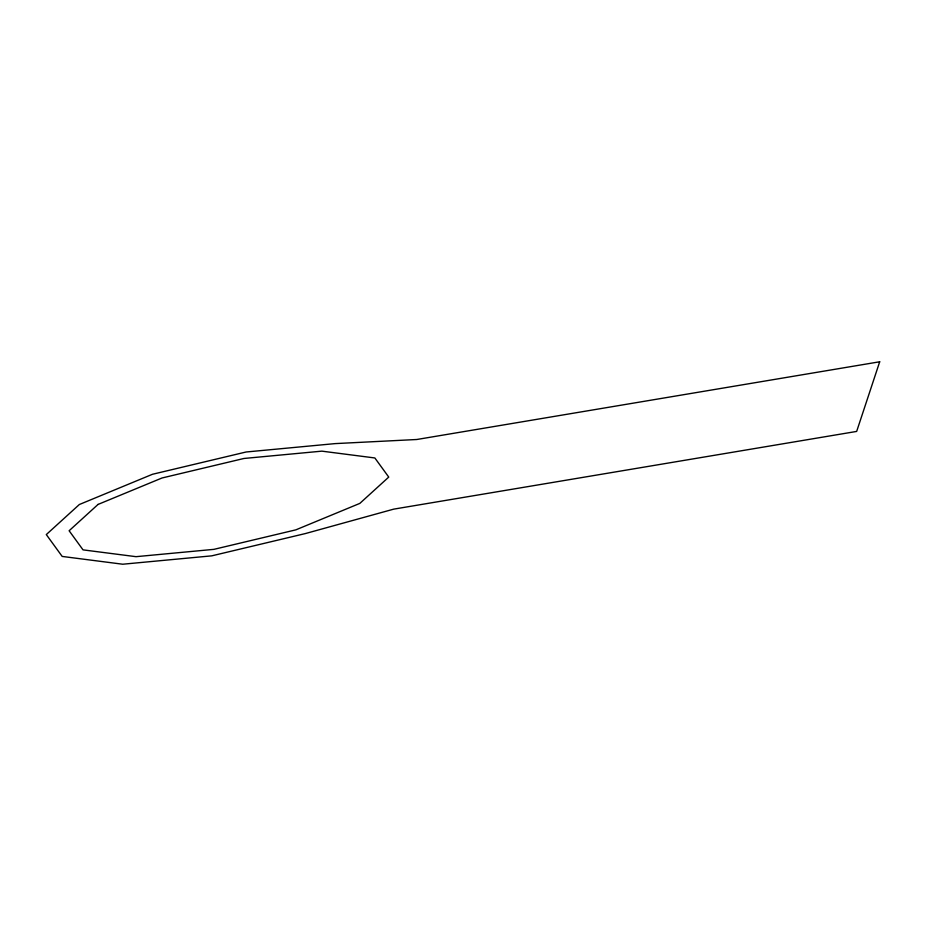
<?xml version="1.0" encoding="UTF-8"?>
<svg xmlns="http://www.w3.org/2000/svg" width="926" height="926" viewBox="0 0 926 926"><rect width="100%" height="100%" fill="white"/><g stroke="black" fill="none" stroke-linecap="round" stroke-linejoin="round"><path stroke-width="1.39" d="M879.7 361.777L856.666 431.423L393.724 509.138L305.383 533.561L211.765 555.843L122.753 564.223L62.181 556.433L46.3 534.58L79.358 504.508L152.489 474.274L246.119 451.992L335.131 443.612L416.758 439.503L879.7 361.777M98.052 504.427L69.126 530.748L83.027 549.87L136.018 556.676L213.918 549.35L295.834 529.857L359.832 503.397L388.746 477.087L374.856 457.965L321.866 451.147L243.966 458.474L162.05 477.978L98.052 504.427"/></g></svg>
